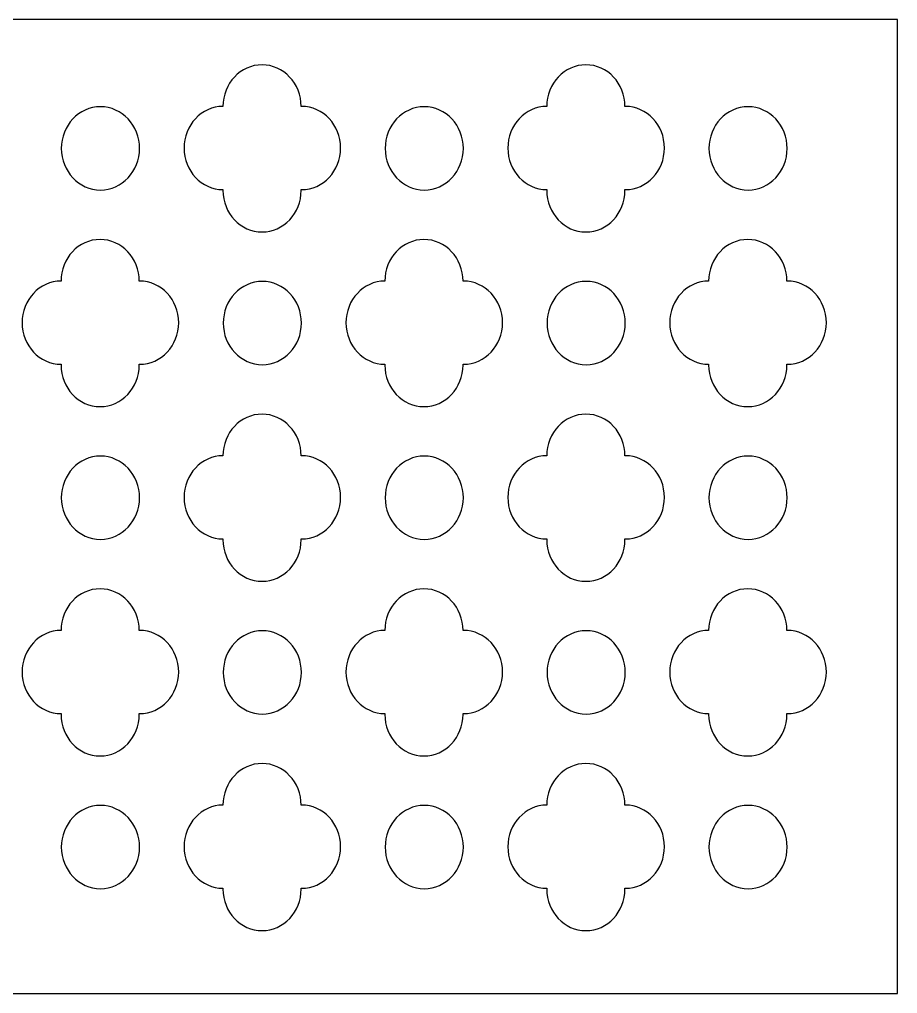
# Model space of a CAD drawing. Header units: centimetres. Extents: x -27.5 to -1.9, y -9.5 to -4.
# Drawn here: x -21.87 to -16.92, y -9.5 to -4.01 of the extents above; entities that cross this region are included whole.
import ezdxf

# ---------------------------------------------------------------- set-up
doc = ezdxf.new("R2010")
doc.units = ezdxf.units.CM
doc.header["$MEASUREMENT"] = 0
doc.layers.add('layer 1', color=7, linetype='Continuous')

msp = doc.modelspace()

# ---------------------------------------------------------------- linework, layer by layer
at = {"layer": 'layer 1', "color": 250}
for points, knots in [([(-16.91938, -4.01419), (-16.91938, -4.01419), (-16.91938, -9.5), (-16.91938, -9.5), (-16.91938, -9.5), (-20.44625, -9.5), (-23.97312, -9.5), (-27.5, -9.5), (-27.5, -9.5), (-27.5, -9.5), (-27.5, -4.01419), (-27.5, -4.01419), (-27.5, -4.01419), (-23.97312, -4.01419), (-20.44625, -4.01419), (-16.91938, -4.01419)], [0, 0, 0, 0, 0.2, 0.2, 0.2, 0.2, 0.4, 0.4, 0.4, 0.4, 0.6, 0.6, 0.6, 0.6, 1, 1, 1, 1]), ([(-20.50086, -4.26951), (-20.37955, -4.26951), (-20.28061, -4.37466), (-20.28045, -4.50369), (-20.28045, -4.50369), (-20.27974, -4.50368), (-20.27902, -4.50366), (-20.2783, -4.50366), (-20.2783, -4.50366), (-20.15689, -4.50366), (-20.05789, -4.60897), (-20.05789, -4.73814), (-20.05789, -4.73814), (-20.05789, -4.86722), (-20.15689, -4.97253), (-20.2783, -4.97253), (-20.2783, -4.97253), (-20.27904, -4.97253), (-20.27976, -4.97251), (-20.2805, -4.97251), (-20.2805, -4.97251), (-20.28048, -4.97383), (-20.28045, -4.97516), (-20.28045, -4.97649), (-20.28045, -4.97649), (-20.28045, -5.10557), (-20.37945, -5.21088), (-20.50086, -5.21088), (-20.50086, -5.21088), (-20.62231, -5.21088), (-20.72131, -5.10557), (-20.72131, -4.97649), (-20.72131, -4.97649), (-20.72131, -4.97516), (-20.72128, -4.97384), (-20.72126, -4.97252), (-20.72126, -4.97252), (-20.84214, -4.97179), (-20.94045, -4.86678), (-20.94045, -4.73814), (-20.94045, -4.73814), (-20.94045, -4.60944), (-20.84216, -4.50443), (-20.72131, -4.50368), (-20.72131, -4.50368), (-20.72114, -4.37465), (-20.62221, -4.26951), (-20.50086, -4.26951)], [0, 0, 0, 0, 0.0769231, 0.0769231, 0.0769231, 0.0769231, 0.1538462, 0.1538462, 0.1538462, 0.1538462, 0.2307692, 0.2307692, 0.2307692, 0.2307692, 0.3076923, 0.3076923, 0.3076923, 0.3076923, 0.3846154, 0.3846154, 0.3846154, 0.3846154, 0.4615385, 0.4615385, 0.4615385, 0.4615385, 0.5384615, 0.5384615, 0.5384615, 0.5384615, 0.6153846, 0.6153846, 0.6153846, 0.6153846, 0.6923077, 0.6923077, 0.6923077, 0.6923077, 0.7692308, 0.7692308, 0.7692308, 0.7692308, 0.8461538, 0.8461538, 0.8461538, 0.8461538, 1, 1, 1, 1]), ([(-18.67587, -4.26951), (-18.55456, -4.26951), (-18.45562, -4.37466), (-18.45546, -4.50369), (-18.45546, -4.50369), (-18.45475, -4.50368), (-18.45403, -4.50366), (-18.45331, -4.50366), (-18.45331, -4.50366), (-18.3319, -4.50366), (-18.2329, -4.60897), (-18.2329, -4.73814), (-18.2329, -4.73814), (-18.2329, -4.86722), (-18.3319, -4.97253), (-18.45331, -4.97253), (-18.45331, -4.97253), (-18.45404, -4.97253), (-18.45478, -4.97251), (-18.45551, -4.97251), (-18.45551, -4.97251), (-18.45549, -4.97383), (-18.45546, -4.97516), (-18.45546, -4.97649), (-18.45546, -4.97649), (-18.45546, -5.10557), (-18.55446, -5.21088), (-18.67587, -5.21088), (-18.67587, -5.21088), (-18.79732, -5.21088), (-18.89632, -5.10557), (-18.89632, -4.97649), (-18.89632, -4.97649), (-18.89632, -4.97516), (-18.89629, -4.97384), (-18.89627, -4.97252), (-18.89627, -4.97252), (-19.01714, -4.97179), (-19.11546, -4.86678), (-19.11546, -4.73814), (-19.11546, -4.73814), (-19.11546, -4.60944), (-19.01717, -4.50443), (-18.89632, -4.50368), (-18.89632, -4.50368), (-18.89615, -4.37465), (-18.79722, -4.26951), (-18.67587, -4.26951)], [0, 0, 0, 0, 0.0769231, 0.0769231, 0.0769231, 0.0769231, 0.1538462, 0.1538462, 0.1538462, 0.1538462, 0.2307692, 0.2307692, 0.2307692, 0.2307692, 0.3076923, 0.3076923, 0.3076923, 0.3076923, 0.3846154, 0.3846154, 0.3846154, 0.3846154, 0.4615385, 0.4615385, 0.4615385, 0.4615385, 0.5384615, 0.5384615, 0.5384615, 0.5384615, 0.6153846, 0.6153846, 0.6153846, 0.6153846, 0.6923077, 0.6923077, 0.6923077, 0.6923077, 0.7692308, 0.7692308, 0.7692308, 0.7692308, 0.8461538, 0.8461538, 0.8461538, 0.8461538, 1, 1, 1, 1]), ([(-21.41164, -4.50576), (-21.29023, -4.50576), (-21.19124, -4.61107), (-21.19124, -4.74024), (-21.19124, -4.74024), (-21.19124, -4.86932), (-21.29023, -4.97463), (-21.41164, -4.97463), (-21.41164, -4.97463), (-21.5331, -4.97463), (-21.63209, -4.86932), (-21.63209, -4.74024), (-21.63209, -4.74024), (-21.63209, -4.61107), (-21.5331, -4.50576), (-21.41164, -4.50576)], [0, 0, 0, 0, 0.2, 0.2, 0.2, 0.2, 0.4, 0.4, 0.4, 0.4, 0.6, 0.6, 0.6, 0.6, 1, 1, 1, 1]), ([(-19.58665, -4.50576), (-19.46524, -4.50576), (-19.36624, -4.61107), (-19.36624, -4.74024), (-19.36624, -4.74024), (-19.36624, -4.86932), (-19.46524, -4.97463), (-19.58665, -4.97463), (-19.58665, -4.97463), (-19.7081, -4.97463), (-19.8071, -4.86932), (-19.8071, -4.74024), (-19.8071, -4.74024), (-19.8071, -4.61107), (-19.7081, -4.50576), (-19.58665, -4.50576)], [0, 0, 0, 0, 0.2, 0.2, 0.2, 0.2, 0.4, 0.4, 0.4, 0.4, 0.6, 0.6, 0.6, 0.6, 1, 1, 1, 1]), ([(-17.76166, -4.50576), (-17.64025, -4.50576), (-17.54125, -4.61107), (-17.54125, -4.74024), (-17.54125, -4.74024), (-17.54125, -4.86932), (-17.64025, -4.97463), (-17.76166, -4.97463), (-17.76166, -4.97463), (-17.88311, -4.97463), (-17.98211, -4.86932), (-17.98211, -4.74024), (-17.98211, -4.74024), (-17.98211, -4.61107), (-17.88311, -4.50576), (-17.76166, -4.50576)], [0, 0, 0, 0, 0.2, 0.2, 0.2, 0.2, 0.4, 0.4, 0.4, 0.4, 0.6, 0.6, 0.6, 0.6, 1, 1, 1, 1]), ([(-21.41335, -5.25324), (-21.29204, -5.25324), (-21.1931, -5.35839), (-21.19295, -5.48742), (-21.19295, -5.48742), (-21.19223, -5.48741), (-21.19151, -5.48739), (-21.19079, -5.48739), (-21.19079, -5.48739), (-21.06939, -5.48739), (-20.97039, -5.5927), (-20.97039, -5.72187), (-20.97039, -5.72187), (-20.97039, -5.85095), (-21.06939, -5.95626), (-21.19079, -5.95626), (-21.19079, -5.95626), (-21.19153, -5.95626), (-21.19226, -5.95624), (-21.19299, -5.95623), (-21.19299, -5.95623), (-21.19297, -5.95756), (-21.19295, -5.95889), (-21.19295, -5.96022), (-21.19295, -5.96022), (-21.19295, -6.0893), (-21.29194, -6.19461), (-21.41335, -6.19461), (-21.41335, -6.19461), (-21.53481, -6.19461), (-21.6338, -6.0893), (-21.6338, -5.96022), (-21.6338, -5.96022), (-21.6338, -5.95889), (-21.63378, -5.95757), (-21.63376, -5.95625), (-21.63376, -5.95625), (-21.75463, -5.95552), (-21.85295, -5.85051), (-21.85295, -5.72187), (-21.85295, -5.72187), (-21.85295, -5.59316), (-21.75465, -5.48816), (-21.6338, -5.48741), (-21.6338, -5.48741), (-21.63364, -5.35838), (-21.5347, -5.25324), (-21.41335, -5.25324)], [0, 0, 0, 0, 0.0769231, 0.0769231, 0.0769231, 0.0769231, 0.1538462, 0.1538462, 0.1538462, 0.1538462, 0.2307692, 0.2307692, 0.2307692, 0.2307692, 0.3076923, 0.3076923, 0.3076923, 0.3076923, 0.3846154, 0.3846154, 0.3846154, 0.3846154, 0.4615385, 0.4615385, 0.4615385, 0.4615385, 0.5384615, 0.5384615, 0.5384615, 0.5384615, 0.6153846, 0.6153846, 0.6153846, 0.6153846, 0.6923077, 0.6923077, 0.6923077, 0.6923077, 0.7692308, 0.7692308, 0.7692308, 0.7692308, 0.8461538, 0.8461538, 0.8461538, 0.8461538, 1, 1, 1, 1]), ([(-19.58836, -5.25324), (-19.46705, -5.25324), (-19.36812, -5.35839), (-19.36796, -5.48742), (-19.36796, -5.48742), (-19.36724, -5.48741), (-19.36652, -5.48739), (-19.3658, -5.48739), (-19.3658, -5.48739), (-19.2444, -5.48739), (-19.1454, -5.5927), (-19.1454, -5.72187), (-19.1454, -5.72187), (-19.1454, -5.85095), (-19.2444, -5.95626), (-19.3658, -5.95626), (-19.3658, -5.95626), (-19.36654, -5.95626), (-19.36727, -5.95624), (-19.368, -5.95623), (-19.368, -5.95623), (-19.36798, -5.95756), (-19.36795, -5.95889), (-19.36795, -5.96022), (-19.36795, -5.96022), (-19.36795, -6.0893), (-19.46696, -6.19461), (-19.58836, -6.19461), (-19.58836, -6.19461), (-19.70981, -6.19461), (-19.80882, -6.0893), (-19.80882, -5.96022), (-19.80882, -5.96022), (-19.80882, -5.95889), (-19.80879, -5.95757), (-19.80876, -5.95625), (-19.80876, -5.95625), (-19.92964, -5.95552), (-20.02796, -5.85051), (-20.02796, -5.72187), (-20.02796, -5.72187), (-20.02796, -5.59316), (-19.92966, -5.48816), (-19.80881, -5.48741), (-19.80881, -5.48741), (-19.80865, -5.35838), (-19.70971, -5.25324), (-19.58836, -5.25324)], [0, 0, 0, 0, 0.0769231, 0.0769231, 0.0769231, 0.0769231, 0.1538462, 0.1538462, 0.1538462, 0.1538462, 0.2307692, 0.2307692, 0.2307692, 0.2307692, 0.3076923, 0.3076923, 0.3076923, 0.3076923, 0.3846154, 0.3846154, 0.3846154, 0.3846154, 0.4615385, 0.4615385, 0.4615385, 0.4615385, 0.5384615, 0.5384615, 0.5384615, 0.5384615, 0.6153846, 0.6153846, 0.6153846, 0.6153846, 0.6923077, 0.6923077, 0.6923077, 0.6923077, 0.7692308, 0.7692308, 0.7692308, 0.7692308, 0.8461538, 0.8461538, 0.8461538, 0.8461538, 1, 1, 1, 1]), ([(-17.76337, -5.25324), (-17.64206, -5.25324), (-17.54313, -5.35839), (-17.54297, -5.48742), (-17.54297, -5.48742), (-17.54225, -5.48741), (-17.54153, -5.48739), (-17.54081, -5.48739), (-17.54081, -5.48739), (-17.4194, -5.48739), (-17.32041, -5.5927), (-17.32041, -5.72187), (-17.32041, -5.72187), (-17.32041, -5.85095), (-17.4194, -5.95626), (-17.54081, -5.95626), (-17.54081, -5.95626), (-17.54155, -5.95626), (-17.54228, -5.95624), (-17.54301, -5.95623), (-17.54301, -5.95623), (-17.54299, -5.95756), (-17.54297, -5.95889), (-17.54297, -5.96022), (-17.54297, -5.96022), (-17.54297, -6.0893), (-17.64196, -6.19461), (-17.76337, -6.19461), (-17.76337, -6.19461), (-17.88483, -6.19461), (-17.98382, -6.0893), (-17.98382, -5.96022), (-17.98382, -5.96022), (-17.98382, -5.95889), (-17.9838, -5.95757), (-17.98378, -5.95625), (-17.98378, -5.95625), (-18.10465, -5.95552), (-18.20297, -5.85051), (-18.20297, -5.72187), (-18.20297, -5.72187), (-18.20297, -5.59316), (-18.10467, -5.48816), (-17.98382, -5.48741), (-17.98382, -5.48741), (-17.98366, -5.35838), (-17.88472, -5.25324), (-17.76337, -5.25324)], [0, 0, 0, 0, 0.0769231, 0.0769231, 0.0769231, 0.0769231, 0.1538462, 0.1538462, 0.1538462, 0.1538462, 0.2307692, 0.2307692, 0.2307692, 0.2307692, 0.3076923, 0.3076923, 0.3076923, 0.3076923, 0.3846154, 0.3846154, 0.3846154, 0.3846154, 0.4615385, 0.4615385, 0.4615385, 0.4615385, 0.5384615, 0.5384615, 0.5384615, 0.5384615, 0.6153846, 0.6153846, 0.6153846, 0.6153846, 0.6923077, 0.6923077, 0.6923077, 0.6923077, 0.7692308, 0.7692308, 0.7692308, 0.7692308, 0.8461538, 0.8461538, 0.8461538, 0.8461538, 1, 1, 1, 1]), ([(-20.49915, -5.48949), (-20.37774, -5.48949), (-20.27874, -5.5948), (-20.27874, -5.72397), (-20.27874, -5.72397), (-20.27874, -5.85305), (-20.37774, -5.95836), (-20.49915, -5.95836), (-20.49915, -5.95836), (-20.6206, -5.95836), (-20.7196, -5.85305), (-20.7196, -5.72397), (-20.7196, -5.72397), (-20.7196, -5.5948), (-20.6206, -5.48949), (-20.49915, -5.48949)], [0, 0, 0, 0, 0.2, 0.2, 0.2, 0.2, 0.4, 0.4, 0.4, 0.4, 0.6, 0.6, 0.6, 0.6, 1, 1, 1, 1]), ([(-18.67416, -5.48949), (-18.55275, -5.48949), (-18.45375, -5.5948), (-18.45375, -5.72397), (-18.45375, -5.72397), (-18.45375, -5.85305), (-18.55275, -5.95836), (-18.67416, -5.95836), (-18.67416, -5.95836), (-18.79561, -5.95836), (-18.89461, -5.85305), (-18.89461, -5.72397), (-18.89461, -5.72397), (-18.89461, -5.5948), (-18.79561, -5.48949), (-18.67416, -5.48949)], [0, 0, 0, 0, 0.2, 0.2, 0.2, 0.2, 0.4, 0.4, 0.4, 0.4, 0.6, 0.6, 0.6, 0.6, 1, 1, 1, 1]), ([(-20.50086, -6.23697), (-20.37955, -6.23697), (-20.28061, -6.34212), (-20.28045, -6.47115), (-20.28045, -6.47115), (-20.27974, -6.47114), (-20.27902, -6.47112), (-20.2783, -6.47112), (-20.2783, -6.47112), (-20.15689, -6.47112), (-20.05789, -6.57643), (-20.05789, -6.7056), (-20.05789, -6.7056), (-20.05789, -6.83468), (-20.15689, -6.93999), (-20.2783, -6.93999), (-20.2783, -6.93999), (-20.27904, -6.93999), (-20.27976, -6.93997), (-20.2805, -6.93996), (-20.2805, -6.93996), (-20.28048, -6.94129), (-20.28045, -6.94261), (-20.28045, -6.94395), (-20.28045, -6.94395), (-20.28045, -7.07303), (-20.37945, -7.17834), (-20.50086, -7.17834), (-20.50086, -7.17834), (-20.62231, -7.17834), (-20.72131, -7.07303), (-20.72131, -6.94395), (-20.72131, -6.94395), (-20.72131, -6.94262), (-20.72128, -6.9413), (-20.72126, -6.93997), (-20.72126, -6.93997), (-20.84214, -6.93924), (-20.94045, -6.83423), (-20.94045, -6.7056), (-20.94045, -6.7056), (-20.94045, -6.57689), (-20.84216, -6.47189), (-20.72131, -6.47114), (-20.72131, -6.47114), (-20.72114, -6.34211), (-20.62221, -6.23697), (-20.50086, -6.23697)], [0, 0, 0, 0, 0.0769231, 0.0769231, 0.0769231, 0.0769231, 0.1538462, 0.1538462, 0.1538462, 0.1538462, 0.2307692, 0.2307692, 0.2307692, 0.2307692, 0.3076923, 0.3076923, 0.3076923, 0.3076923, 0.3846154, 0.3846154, 0.3846154, 0.3846154, 0.4615385, 0.4615385, 0.4615385, 0.4615385, 0.5384615, 0.5384615, 0.5384615, 0.5384615, 0.6153846, 0.6153846, 0.6153846, 0.6153846, 0.6923077, 0.6923077, 0.6923077, 0.6923077, 0.7692308, 0.7692308, 0.7692308, 0.7692308, 0.8461538, 0.8461538, 0.8461538, 0.8461538, 1, 1, 1, 1]), ([(-18.67587, -6.23697), (-18.55456, -6.23697), (-18.45562, -6.34212), (-18.45546, -6.47115), (-18.45546, -6.47115), (-18.45475, -6.47114), (-18.45403, -6.47112), (-18.45331, -6.47112), (-18.45331, -6.47112), (-18.3319, -6.47112), (-18.2329, -6.57643), (-18.2329, -6.7056), (-18.2329, -6.7056), (-18.2329, -6.83468), (-18.3319, -6.93999), (-18.45331, -6.93999), (-18.45331, -6.93999), (-18.45404, -6.93999), (-18.45478, -6.93997), (-18.45551, -6.93996), (-18.45551, -6.93996), (-18.45549, -6.94129), (-18.45546, -6.94261), (-18.45546, -6.94395), (-18.45546, -6.94395), (-18.45546, -7.07303), (-18.55446, -7.17834), (-18.67587, -7.17834), (-18.67587, -7.17834), (-18.79732, -7.17834), (-18.89632, -7.07303), (-18.89632, -6.94395), (-18.89632, -6.94395), (-18.89632, -6.94262), (-18.89629, -6.9413), (-18.89627, -6.93997), (-18.89627, -6.93997), (-19.01714, -6.93924), (-19.11546, -6.83423), (-19.11546, -6.7056), (-19.11546, -6.7056), (-19.11546, -6.57689), (-19.01717, -6.47189), (-18.89632, -6.47114), (-18.89632, -6.47114), (-18.89615, -6.34211), (-18.79722, -6.23697), (-18.67587, -6.23697)], [0, 0, 0, 0, 0.0769231, 0.0769231, 0.0769231, 0.0769231, 0.1538462, 0.1538462, 0.1538462, 0.1538462, 0.2307692, 0.2307692, 0.2307692, 0.2307692, 0.3076923, 0.3076923, 0.3076923, 0.3076923, 0.3846154, 0.3846154, 0.3846154, 0.3846154, 0.4615385, 0.4615385, 0.4615385, 0.4615385, 0.5384615, 0.5384615, 0.5384615, 0.5384615, 0.6153846, 0.6153846, 0.6153846, 0.6153846, 0.6923077, 0.6923077, 0.6923077, 0.6923077, 0.7692308, 0.7692308, 0.7692308, 0.7692308, 0.8461538, 0.8461538, 0.8461538, 0.8461538, 1, 1, 1, 1]), ([(-21.41164, -6.47322), (-21.29023, -6.47322), (-21.19124, -6.57853), (-21.19124, -6.7077), (-21.19124, -6.7077), (-21.19124, -6.83678), (-21.29023, -6.94209), (-21.41164, -6.94209), (-21.41164, -6.94209), (-21.5331, -6.94209), (-21.63209, -6.83678), (-21.63209, -6.7077), (-21.63209, -6.7077), (-21.63209, -6.57853), (-21.5331, -6.47322), (-21.41164, -6.47322)], [0, 0, 0, 0, 0.2, 0.2, 0.2, 0.2, 0.4, 0.4, 0.4, 0.4, 0.6, 0.6, 0.6, 0.6, 1, 1, 1, 1]), ([(-19.58665, -6.47322), (-19.46524, -6.47322), (-19.36624, -6.57853), (-19.36624, -6.7077), (-19.36624, -6.7077), (-19.36624, -6.83678), (-19.46524, -6.94209), (-19.58665, -6.94209), (-19.58665, -6.94209), (-19.7081, -6.94209), (-19.8071, -6.83678), (-19.8071, -6.7077), (-19.8071, -6.7077), (-19.8071, -6.57853), (-19.7081, -6.47322), (-19.58665, -6.47322)], [0, 0, 0, 0, 0.2, 0.2, 0.2, 0.2, 0.4, 0.4, 0.4, 0.4, 0.6, 0.6, 0.6, 0.6, 1, 1, 1, 1]), ([(-17.76166, -6.47322), (-17.64025, -6.47322), (-17.54125, -6.57853), (-17.54125, -6.7077), (-17.54125, -6.7077), (-17.54125, -6.83678), (-17.64025, -6.94209), (-17.76166, -6.94209), (-17.76166, -6.94209), (-17.88311, -6.94209), (-17.98211, -6.83678), (-17.98211, -6.7077), (-17.98211, -6.7077), (-17.98211, -6.57853), (-17.88311, -6.47322), (-17.76166, -6.47322)], [0, 0, 0, 0, 0.2, 0.2, 0.2, 0.2, 0.4, 0.4, 0.4, 0.4, 0.6, 0.6, 0.6, 0.6, 1, 1, 1, 1]), ([(-21.41335, -7.2207), (-21.29204, -7.2207), (-21.1931, -7.32584), (-21.19295, -7.45487), (-21.19295, -7.45487), (-21.19223, -7.45487), (-21.19151, -7.45485), (-21.19079, -7.45485), (-21.19079, -7.45485), (-21.06939, -7.45485), (-20.97039, -7.56016), (-20.97039, -7.68933), (-20.97039, -7.68933), (-20.97039, -7.81841), (-21.06939, -7.92372), (-21.19079, -7.92372), (-21.19079, -7.92372), (-21.19153, -7.92372), (-21.19226, -7.9237), (-21.19299, -7.92369), (-21.19299, -7.92369), (-21.19297, -7.92502), (-21.19295, -7.92634), (-21.19295, -7.92768), (-21.19295, -7.92768), (-21.19295, -8.05676), (-21.29194, -8.16207), (-21.41335, -8.16207), (-21.41335, -8.16207), (-21.53481, -8.16207), (-21.6338, -8.05676), (-21.6338, -7.92768), (-21.6338, -7.92768), (-21.6338, -7.92634), (-21.63378, -7.92502), (-21.63376, -7.9237), (-21.63376, -7.9237), (-21.75463, -7.92297), (-21.85295, -7.81796), (-21.85295, -7.68933), (-21.85295, -7.68933), (-21.85295, -7.56062), (-21.75465, -7.45562), (-21.6338, -7.45486), (-21.6338, -7.45486), (-21.63364, -7.32584), (-21.5347, -7.2207), (-21.41335, -7.2207)], [0, 0, 0, 0, 0.0769231, 0.0769231, 0.0769231, 0.0769231, 0.1538462, 0.1538462, 0.1538462, 0.1538462, 0.2307692, 0.2307692, 0.2307692, 0.2307692, 0.3076923, 0.3076923, 0.3076923, 0.3076923, 0.3846154, 0.3846154, 0.3846154, 0.3846154, 0.4615385, 0.4615385, 0.4615385, 0.4615385, 0.5384615, 0.5384615, 0.5384615, 0.5384615, 0.6153846, 0.6153846, 0.6153846, 0.6153846, 0.6923077, 0.6923077, 0.6923077, 0.6923077, 0.7692308, 0.7692308, 0.7692308, 0.7692308, 0.8461538, 0.8461538, 0.8461538, 0.8461538, 1, 1, 1, 1]), ([(-19.58836, -7.2207), (-19.46705, -7.2207), (-19.36812, -7.32584), (-19.36796, -7.45487), (-19.36796, -7.45487), (-19.36724, -7.45487), (-19.36652, -7.45485), (-19.3658, -7.45485), (-19.3658, -7.45485), (-19.2444, -7.45485), (-19.1454, -7.56016), (-19.1454, -7.68933), (-19.1454, -7.68933), (-19.1454, -7.81841), (-19.2444, -7.92372), (-19.3658, -7.92372), (-19.3658, -7.92372), (-19.36654, -7.92372), (-19.36727, -7.9237), (-19.368, -7.92369), (-19.368, -7.92369), (-19.36798, -7.92502), (-19.36795, -7.92634), (-19.36795, -7.92768), (-19.36795, -7.92768), (-19.36795, -8.05676), (-19.46696, -8.16207), (-19.58836, -8.16207), (-19.58836, -8.16207), (-19.70981, -8.16207), (-19.80882, -8.05676), (-19.80882, -7.92768), (-19.80882, -7.92768), (-19.80882, -7.92634), (-19.80879, -7.92502), (-19.80876, -7.9237), (-19.80876, -7.9237), (-19.92964, -7.92297), (-20.02796, -7.81796), (-20.02796, -7.68933), (-20.02796, -7.68933), (-20.02796, -7.56062), (-19.92966, -7.45562), (-19.80881, -7.45486), (-19.80881, -7.45486), (-19.80865, -7.32584), (-19.70971, -7.2207), (-19.58836, -7.2207)], [0, 0, 0, 0, 0.0769231, 0.0769231, 0.0769231, 0.0769231, 0.1538462, 0.1538462, 0.1538462, 0.1538462, 0.2307692, 0.2307692, 0.2307692, 0.2307692, 0.3076923, 0.3076923, 0.3076923, 0.3076923, 0.3846154, 0.3846154, 0.3846154, 0.3846154, 0.4615385, 0.4615385, 0.4615385, 0.4615385, 0.5384615, 0.5384615, 0.5384615, 0.5384615, 0.6153846, 0.6153846, 0.6153846, 0.6153846, 0.6923077, 0.6923077, 0.6923077, 0.6923077, 0.7692308, 0.7692308, 0.7692308, 0.7692308, 0.8461538, 0.8461538, 0.8461538, 0.8461538, 1, 1, 1, 1]), ([(-17.76337, -7.2207), (-17.64206, -7.2207), (-17.54313, -7.32584), (-17.54297, -7.45487), (-17.54297, -7.45487), (-17.54225, -7.45487), (-17.54153, -7.45485), (-17.54081, -7.45485), (-17.54081, -7.45485), (-17.4194, -7.45485), (-17.32041, -7.56016), (-17.32041, -7.68933), (-17.32041, -7.68933), (-17.32041, -7.81841), (-17.4194, -7.92372), (-17.54081, -7.92372), (-17.54081, -7.92372), (-17.54155, -7.92372), (-17.54228, -7.9237), (-17.54301, -7.92369), (-17.54301, -7.92369), (-17.54299, -7.92502), (-17.54297, -7.92634), (-17.54297, -7.92768), (-17.54297, -7.92768), (-17.54297, -8.05676), (-17.64196, -8.16207), (-17.76337, -8.16207), (-17.76337, -8.16207), (-17.88483, -8.16207), (-17.98382, -8.05676), (-17.98382, -7.92768), (-17.98382, -7.92768), (-17.98382, -7.92634), (-17.9838, -7.92502), (-17.98378, -7.9237), (-17.98378, -7.9237), (-18.10465, -7.92297), (-18.20297, -7.81796), (-18.20297, -7.68933), (-18.20297, -7.68933), (-18.20297, -7.56062), (-18.10467, -7.45562), (-17.98382, -7.45486), (-17.98382, -7.45486), (-17.98366, -7.32584), (-17.88472, -7.2207), (-17.76337, -7.2207)], [0, 0, 0, 0, 0.0769231, 0.0769231, 0.0769231, 0.0769231, 0.1538462, 0.1538462, 0.1538462, 0.1538462, 0.2307692, 0.2307692, 0.2307692, 0.2307692, 0.3076923, 0.3076923, 0.3076923, 0.3076923, 0.3846154, 0.3846154, 0.3846154, 0.3846154, 0.4615385, 0.4615385, 0.4615385, 0.4615385, 0.5384615, 0.5384615, 0.5384615, 0.5384615, 0.6153846, 0.6153846, 0.6153846, 0.6153846, 0.6923077, 0.6923077, 0.6923077, 0.6923077, 0.7692308, 0.7692308, 0.7692308, 0.7692308, 0.8461538, 0.8461538, 0.8461538, 0.8461538, 1, 1, 1, 1]), ([(-20.49915, -7.45695), (-20.37774, -7.45695), (-20.27874, -7.56226), (-20.27874, -7.69143), (-20.27874, -7.69143), (-20.27874, -7.82051), (-20.37774, -7.92582), (-20.49915, -7.92582), (-20.49915, -7.92582), (-20.6206, -7.92582), (-20.7196, -7.82051), (-20.7196, -7.69143), (-20.7196, -7.69143), (-20.7196, -7.56226), (-20.6206, -7.45695), (-20.49915, -7.45695)], [0, 0, 0, 0, 0.2, 0.2, 0.2, 0.2, 0.4, 0.4, 0.4, 0.4, 0.6, 0.6, 0.6, 0.6, 1, 1, 1, 1]), ([(-18.67416, -7.45695), (-18.55275, -7.45695), (-18.45375, -7.56226), (-18.45375, -7.69143), (-18.45375, -7.69143), (-18.45375, -7.82051), (-18.55275, -7.92582), (-18.67416, -7.92582), (-18.67416, -7.92582), (-18.79561, -7.92582), (-18.89461, -7.82051), (-18.89461, -7.69143), (-18.89461, -7.69143), (-18.89461, -7.56226), (-18.79561, -7.45695), (-18.67416, -7.45695)], [0, 0, 0, 0, 0.2, 0.2, 0.2, 0.2, 0.4, 0.4, 0.4, 0.4, 0.6, 0.6, 0.6, 0.6, 1, 1, 1, 1]), ([(-20.50086, -8.20443), (-20.37955, -8.20443), (-20.28061, -8.30957), (-20.28045, -8.4386), (-20.28045, -8.4386), (-20.27974, -8.4386), (-20.27902, -8.43857), (-20.2783, -8.43857), (-20.2783, -8.43857), (-20.15689, -8.43857), (-20.05789, -8.54388), (-20.05789, -8.67306), (-20.05789, -8.67306), (-20.05789, -8.80214), (-20.15689, -8.90745), (-20.2783, -8.90745), (-20.2783, -8.90745), (-20.27904, -8.90745), (-20.27976, -8.90742), (-20.2805, -8.90741), (-20.2805, -8.90741), (-20.28048, -8.90875), (-20.28045, -8.91007), (-20.28045, -8.9114), (-20.28045, -8.9114), (-20.28045, -9.04048), (-20.37945, -9.14579), (-20.50086, -9.14579), (-20.50086, -9.14579), (-20.62231, -9.14579), (-20.72131, -9.04048), (-20.72131, -8.9114), (-20.72131, -8.9114), (-20.72131, -8.91007), (-20.72128, -8.90875), (-20.72126, -8.90743), (-20.72126, -8.90743), (-20.84214, -8.9067), (-20.94045, -8.80169), (-20.94045, -8.67306), (-20.94045, -8.67306), (-20.94045, -8.54435), (-20.84216, -8.43935), (-20.72131, -8.43859), (-20.72131, -8.43859), (-20.72114, -8.30956), (-20.62221, -8.20443), (-20.50086, -8.20443)], [0, 0, 0, 0, 0.0769231, 0.0769231, 0.0769231, 0.0769231, 0.1538462, 0.1538462, 0.1538462, 0.1538462, 0.2307692, 0.2307692, 0.2307692, 0.2307692, 0.3076923, 0.3076923, 0.3076923, 0.3076923, 0.3846154, 0.3846154, 0.3846154, 0.3846154, 0.4615385, 0.4615385, 0.4615385, 0.4615385, 0.5384615, 0.5384615, 0.5384615, 0.5384615, 0.6153846, 0.6153846, 0.6153846, 0.6153846, 0.6923077, 0.6923077, 0.6923077, 0.6923077, 0.7692308, 0.7692308, 0.7692308, 0.7692308, 0.8461538, 0.8461538, 0.8461538, 0.8461538, 1, 1, 1, 1]), ([(-18.67587, -8.20443), (-18.55456, -8.20443), (-18.45562, -8.30957), (-18.45546, -8.4386), (-18.45546, -8.4386), (-18.45475, -8.4386), (-18.45403, -8.43857), (-18.45331, -8.43857), (-18.45331, -8.43857), (-18.3319, -8.43857), (-18.2329, -8.54388), (-18.2329, -8.67306), (-18.2329, -8.67306), (-18.2329, -8.80214), (-18.3319, -8.90745), (-18.45331, -8.90745), (-18.45331, -8.90745), (-18.45404, -8.90745), (-18.45478, -8.90742), (-18.45551, -8.90741), (-18.45551, -8.90741), (-18.45549, -8.90875), (-18.45546, -8.91007), (-18.45546, -8.9114), (-18.45546, -8.9114), (-18.45546, -9.04048), (-18.55446, -9.14579), (-18.67587, -9.14579), (-18.67587, -9.14579), (-18.79732, -9.14579), (-18.89632, -9.04048), (-18.89632, -8.9114), (-18.89632, -8.9114), (-18.89632, -8.91007), (-18.89629, -8.90875), (-18.89627, -8.90743), (-18.89627, -8.90743), (-19.01714, -8.9067), (-19.11546, -8.80169), (-19.11546, -8.67306), (-19.11546, -8.67306), (-19.11546, -8.54435), (-19.01717, -8.43935), (-18.89632, -8.43859), (-18.89632, -8.43859), (-18.89615, -8.30956), (-18.79722, -8.20443), (-18.67587, -8.20443)], [0, 0, 0, 0, 0.0769231, 0.0769231, 0.0769231, 0.0769231, 0.1538462, 0.1538462, 0.1538462, 0.1538462, 0.2307692, 0.2307692, 0.2307692, 0.2307692, 0.3076923, 0.3076923, 0.3076923, 0.3076923, 0.3846154, 0.3846154, 0.3846154, 0.3846154, 0.4615385, 0.4615385, 0.4615385, 0.4615385, 0.5384615, 0.5384615, 0.5384615, 0.5384615, 0.6153846, 0.6153846, 0.6153846, 0.6153846, 0.6923077, 0.6923077, 0.6923077, 0.6923077, 0.7692308, 0.7692308, 0.7692308, 0.7692308, 0.8461538, 0.8461538, 0.8461538, 0.8461538, 1, 1, 1, 1]), ([(-21.41164, -8.44067), (-21.29023, -8.44067), (-21.19124, -8.54598), (-21.19124, -8.67516), (-21.19124, -8.67516), (-21.19124, -8.80424), (-21.29023, -8.90955), (-21.41164, -8.90955), (-21.41164, -8.90955), (-21.5331, -8.90955), (-21.63209, -8.80424), (-21.63209, -8.67516), (-21.63209, -8.67516), (-21.63209, -8.54598), (-21.5331, -8.44067), (-21.41164, -8.44067)], [0, 0, 0, 0, 0.2, 0.2, 0.2, 0.2, 0.4, 0.4, 0.4, 0.4, 0.6, 0.6, 0.6, 0.6, 1, 1, 1, 1]), ([(-19.58665, -8.44067), (-19.46524, -8.44067), (-19.36624, -8.54598), (-19.36624, -8.67516), (-19.36624, -8.67516), (-19.36624, -8.80424), (-19.46524, -8.90955), (-19.58665, -8.90955), (-19.58665, -8.90955), (-19.7081, -8.90955), (-19.8071, -8.80424), (-19.8071, -8.67516), (-19.8071, -8.67516), (-19.8071, -8.54598), (-19.7081, -8.44067), (-19.58665, -8.44067)], [0, 0, 0, 0, 0.2, 0.2, 0.2, 0.2, 0.4, 0.4, 0.4, 0.4, 0.6, 0.6, 0.6, 0.6, 1, 1, 1, 1]), ([(-17.76166, -8.44067), (-17.64025, -8.44067), (-17.54125, -8.54598), (-17.54125, -8.67516), (-17.54125, -8.67516), (-17.54125, -8.80424), (-17.64025, -8.90955), (-17.76166, -8.90955), (-17.76166, -8.90955), (-17.88311, -8.90955), (-17.98211, -8.80424), (-17.98211, -8.67516), (-17.98211, -8.67516), (-17.98211, -8.54598), (-17.88311, -8.44067), (-17.76166, -8.44067)], [0, 0, 0, 0, 0.2, 0.2, 0.2, 0.2, 0.4, 0.4, 0.4, 0.4, 0.6, 0.6, 0.6, 0.6, 1, 1, 1, 1])]:
    msp.add_open_spline(points, degree=3, knots=knots, dxfattribs=at)

doc.saveas('drawing.dxf')
